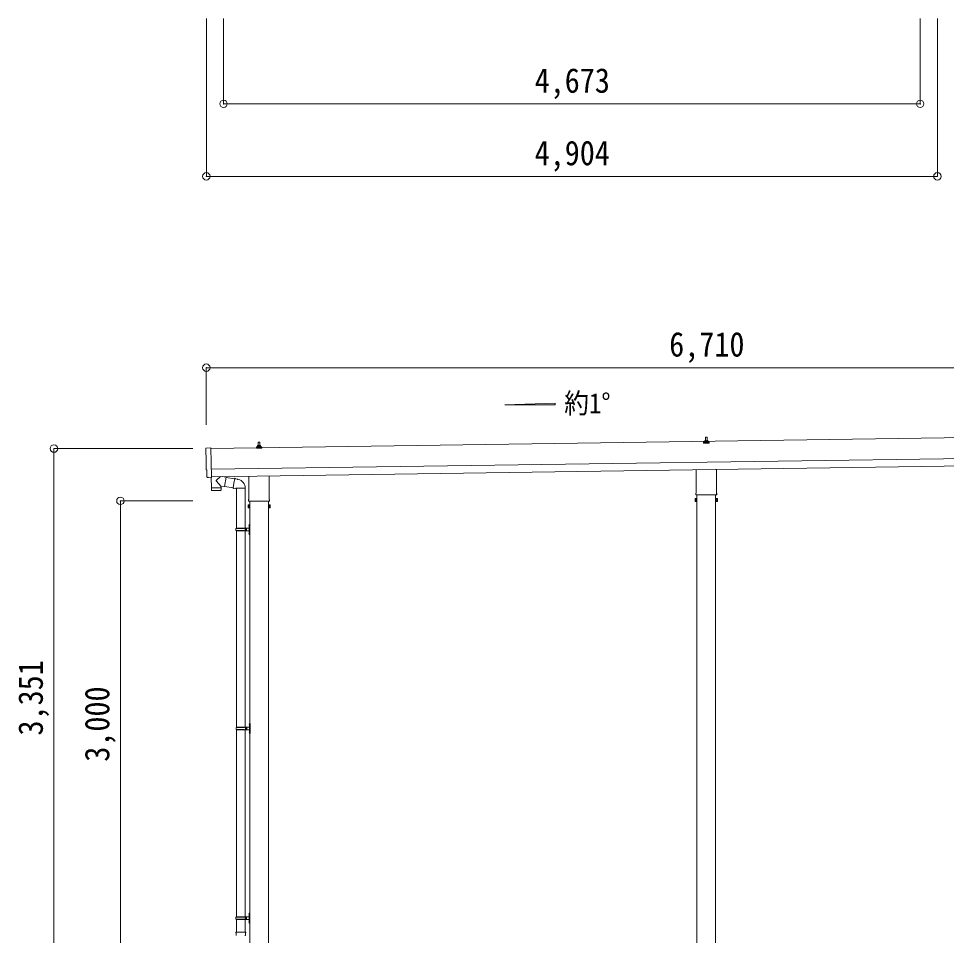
# Model space of a CAD drawing. Units: millimetres at full size, sheet at 1:50. Extents: x -14053 to 14053, y -9700 to 9700.
# Drawn here: x -1008 to 5216, y -6375 to -222 of the extents above; entities that cross this region are included whole.
import ezdxf
from ezdxf.enums import TextEntityAlignment as Align

# ---------------------------------------------------------------- set-up
doc = ezdxf.new("R2010")
doc.units = ezdxf.units.MM
doc.header["$LTSCALE"] = 50
doc.header["$PDMODE"] = 32
doc.header["$PDSIZE"] = 50
for name, color, linetype, lineweight in [('0-1_Defpoints', 4, 'Continuous', 9), ('0-2_TEXT1', 7, 'Continuous', 9), ('0-6_PARTS1', 6, 'Continuous', 9)]:
    doc.layers.add(name, color=color, linetype=linetype, lineweight=lineweight)
doc.styles.add('ＭＳ ゴシック', font='')
doc.styles.get('ＭＳ ゴシック').set_extended_font_data('MS Gothic')

msp = doc.modelspace()

# ---------------------------------------------------------------- linework, layer by layer
at = {"layer": '0-1_Defpoints'}
for p, q in [((5647.73, -3030.37), (282.78, -3107.02)), ((3599.5, -3056.7), (3600.23, -3033.18)), ((3601.23, -3032.2), (3609.78, -3032.2)), ((3610.78, -3033.18), (3611.5, -3056.7)), ((587.25, -3105.06), (587.25, -3097.34)), ((623.75, -3105.06), (587.25, -3105.06)), ((587.64, -3096.56), (623.37, -3096.56)), ((588.02, -3096.37), (594.74, -3094.74)), ((595.12, -3094.56), (615.89, -3094.56)), ((595.5, -3093.77), (595.5, -3089.56)), ((596.5, -3089.56), (614.5, -3089.56)), ((599.5, -3089.56), (600.23, -3066.03)), ((601.23, -3065.06), (609.78, -3065.06)), ((610.78, -3066.03), (611.5, -3089.56)), ((615.5, -3093.77), (615.5, -3089.56)), ((622.99, -3096.37), (616.27, -3094.74)), ((623.75, -3105.06), (623.75, -3097.34)), ((3587.25, -3072.2), (3587.25, -3064.49)), ((3623.75, -3072.2), (3587.25, -3072.2)), ((3587.64, -3063.7), (3623.37, -3063.7)), ((3588.02, -3063.52), (3594.74, -3061.89)), ((3595.12, -3061.7), (3615.89, -3061.7)), ((3595.5, -3060.91), (3595.5, -3056.7)), ((3596.5, -3056.7), (3614.5, -3056.7)), ((3615.5, -3060.91), (3615.5, -3056.7)), ((3622.99, -3063.52), (3616.27, -3061.89)), ((3623.75, -3072.2), (3623.75, -3064.49)), ((284.78, -3247), (5649.73, -3170.36)), ((285.5, -3297), (5650.45, -3220.35)), ((537.2, -3449.05), (537.2, -3293.4)), ((673.8, -3291.45), (673.8, -3449.05)), ((3537.2, -3406.19), (3537.2, -3250.54)), ((3673.8, -3248.59), (3673.8, -3418.24)), ((265.92, -3301.05), (259, -3300.78)), ((3535.5, -3414.96), (3535.5, -3409.46)), ((3673.44, -3418.46), (3537.57, -3418.46)), ((3543, -3418.46), (3543, -6958.82)), ((3668, -6958.82), (3668, -3418.46)), ((3675.5, -3409.46), (3675.5, -3414.96)), ((535.5, -3457.82), (535.5, -3452.32)), ((673.44, -3461.32), (537.57, -3461.32)), ((543, -3461.32), (543, -6958.82)), ((668, -6958.82), (668, -3461.32)), ((675.5, -3452.32), (675.5, -3457.82)), ((3531.5, -3444.46), (3532.26, -3443.15)), ((3531.5, -3444.46), (3531.5, -3461.46)), ((3531.5, -3461.46), (3532.26, -3462.78)), ((3538.5, -3448.06), (3532.26, -3448.06)), ((3538.5, -3457.87), (3532.26, -3457.87)), ((3538.5, -3462.78), (3532.26, -3462.78)), ((3541, -3462.16), (3538.5, -3462.16)), ((3670, -3462.16), (3672.5, -3462.16)), ((3672.5, -3448.06), (3678.74, -3448.06)), ((3672.5, -3457.87), (3678.74, -3457.87)), ((3672.5, -3462.78), (3678.74, -3462.78)), ((3679.5, -3444.46), (3678.74, -3443.15)), ((3679.5, -3461.46), (3678.74, -3462.78)), ((3679.5, -3444.46), (3679.5, -3461.46)), ((531.5, -3487.32), (532.26, -3486)), ((531.5, -3487.32), (531.5, -3504.32)), ((531.5, -3504.32), (532.26, -3505.63)), ((538.5, -3490.91), (532.26, -3490.91)), ((538.5, -3500.73), (532.26, -3500.73)), ((538.5, -3505.63), (532.26, -3505.63)), ((541, -3505.02), (538.5, -3505.02)), ((670, -3505.02), (672.5, -3505.02)), ((672.5, -3490.91), (678.74, -3490.91)), ((672.5, -3500.73), (678.74, -3500.73)), ((672.5, -3505.63), (678.74, -3505.63)), ((679.5, -3487.32), (678.74, -3486)), ((679.5, -3504.32), (678.74, -3505.63)), ((679.5, -3487.32), (679.5, -3504.32))]:
    msp.add_line(p, q, dxfattribs=at)
for points in [[(251.16, -3104.03), (282.71, -3101.93), (285.54, -3299.76)], [(256.11, -3297.83), (255.44, -3250.81), (254.84, -3250.82)], [(266.66, -3300.76), (267.31, -3300.12), (285.55, -3300.77)], [(3538.5, -3462.78), (3538.5, -3443.15), (3532.26, -3443.15)], [(3538.5, -3462.16), (3538.5, -3443.76), (3541, -3443.76)], [(3672.5, -3462.16), (3672.5, -3443.76), (3670, -3443.76)], [(3672.5, -3462.78), (3672.5, -3443.15), (3678.74, -3443.15)], [(538.5, -3505.63), (538.5, -3486), (532.26, -3486)], [(538.5, -3505.02), (538.5, -3486.62), (541, -3486.62)], [(672.5, -3505.02), (672.5, -3486.62), (670, -3486.62)], [(672.5, -3505.63), (672.5, -3486), (678.74, -3486)]]:
    msp.add_lwpolyline(points, dxfattribs=at)
for points in [[(541, -3506.32), (541, -3485.32), (543, -3485.32), (543, -3506.32)], [(670, -3506.32), (670, -3485.32), (668, -3485.32), (668, -3506.32)], [(3541, -3463.46), (3541, -3442.46), (3543, -3442.46), (3543, -3463.46)], [(3670, -3463.46), (3670, -3442.46), (3668, -3442.46), (3668, -3463.46)]]:
    msp.add_lwpolyline(points, close=True, dxfattribs=at)
for centre, radius, start, end in [((3601.23, -3033.2), 1, 90, 178.60509), ((3609.78, -3033.2), 1, 1.39491, 90), ((588.25, -3097.34), 1, 103.62699, 180), ((594.5, -3093.77), 1, 283.62699, 0), ((599.59, -3090.19), 4.13, 90, 171.17633), ((596.5, -3090.56), 1, 90, 180), ((601.23, -3066.06), 1, 90, 178.60509), ((608.84, -3089.56), 4.83, 133.60282, 180), ((602.17, -3089.56), 4.83, 0, 46.39718), ((609.78, -3066.06), 1, 1.39491, 90), ((611.42, -3090.19), 4.13, 8.82367, 90), ((614.5, -3090.56), 1, 0, 90), ((616.5, -3093.77), 1, 180, 256.37301), ((622.75, -3097.34), 1, 0, 76.37301), ((3588.25, -3064.49), 1, 103.62699, 180), ((3594.5, -3060.91), 1, 283.62699, 0), ((3599.59, -3057.34), 4.13, 90, 171.17633), ((3596.5, -3057.7), 1, 90, 180), ((3608.84, -3056.7), 4.83, 133.60282, 180), ((3602.17, -3056.7), 4.83, 0, 46.39718), ((3611.42, -3057.34), 4.13, 8.82367, 90), ((3614.5, -3057.7), 1, 0, 90), ((3616.5, -3060.91), 1, 180, 256.37301), ((3622.75, -3064.49), 1, 0, 76.37301), ((3539.5, -3409.46), 4, 125.09963, 180), ((3539.5, -3414.96), 4, 180, 194.47751), ((3539.5, -3414.96), 4, 194.47751, 241.04498), ((3671.5, -3414.96), 4, 298.95502, 345.52249), ((3671.5, -3409.46), 4, 0, 54.90037), ((3671.5, -3414.96), 4, 345.52249, 0), ((539.5, -3452.32), 4, 125.09963, 180), ((539.5, -3457.82), 4, 180, 194.47751), ((539.5, -3457.82), 4, 194.47751, 241.04498), ((671.5, -3457.82), 4, 298.95502, 345.52249), ((671.5, -3452.32), 4, 0, 54.90037), ((671.5, -3457.82), 4, 345.52249, 0), ((3547.74, -3452.96), 16.24, 162.41205, 197.58795), ((3535.85, -3445.6), 4.34, 145.61575, 214.38425), ((3535.85, -3460.32), 4.34, 145.61575, 214.38425), ((3663.26, -3452.96), 16.24, 342.41205, 17.58795), ((3675.16, -3445.6), 4.34, 325.61575, 34.38425), ((3675.16, -3460.32), 4.34, 325.61575, 34.38425), ((535.85, -3488.46), 4.34, 145.61575, 214.38425), ((547.74, -3495.82), 16.24, 162.41205, 197.58795), ((535.85, -3503.18), 4.34, 145.61575, 214.38425), ((663.26, -3495.82), 16.24, 342.41205, 17.58795), ((675.16, -3488.46), 4.34, 325.61575, 34.38425), ((675.16, -3503.18), 4.34, 325.61575, 34.38425)]:
    msp.add_arc(centre, radius, start, end, dxfattribs=at)
for centre, major_axis, ratio, start_param, end_param in [((251.36, -3107.02), (-3, -0.04), 0.99863, 4.7647489, 6.2979817), ((-4513, -3245.52), (4762.89, 68.04), 0.99863, 6.2686928, 6.2979817), ((254.78, -3246.42), (-4.41, -0.06), 0.99863, 6.2686928, 7.8539816), ((259.12, -3297.78), (-2.15, -2.1), 0.9974, 5.5252311, 7.0411395), ((265.96, -3300.04), (-0.717, -0.7), 0.9974, 0.7579542, 1.5707963)]:
    msp.add_ellipse(centre, major_axis=major_axis, ratio=ratio, start_param=start_param, end_param=end_param, dxfattribs=at)
at = {"layer": '0-2_TEXT1'}
for p, q in [((346.94, -3296.12), (319.29, -3318.63)), ((384.56, -3300.13), (358.72, -3295.95)), ((285.54, -3299.76), (285.55, -3300.77)), ((349.99, -3359.06), (319.12, -3325.96)), ((349.99, -3359.06), (374.4, -3363.01)), ((349.99, -3359.06), (350.16, -3371.08)), ((384.56, -3300.13), (374.4, -3363.01)), ((384.27, -3301.95), (441.63, -3311.09)), ((430.89, -3372), (436.42, -3340.63)), ((441.95, -3309.27), (436.42, -3340.63)), ((441.95, -3309.27), (443.1, -3307.29)), ((443.1, -3307.29), (446.66, -3307.92)), ((446.66, -3307.92), (447.07, -3310.26)), ((461.59, -3313.09), (463.27, -3314.71)), ((463.27, -3314.71), (465.39, -3315.16)), ((286.18, -3372.99), (286.6, -3386.04)), ((347.18, -3388.12), (289.64, -3388.95)), ((290.67, -3371.93), (290.7, -3372.93)), ((345.66, -3371.14), (345.66, -3372.14)), ((374.69, -3361.18), (431.21, -3370.18)), ((430.89, -3372), (431.29, -3374.25)), ((430.89, -3372), (436.04, -3372.82)), ((431.29, -3374.25), (434.85, -3374.88)), ((434.85, -3374.88), (436.04, -3372.82)), ((436.04, -3372.82), (450.65, -3375.13)), ((450.65, -3375.13), (452.85, -3374.15)), ((513.15, -3374.54), (451.97, -3374.54)), ((453, -3374.54), (453, -3641.83)), ((513, -3374.54), (513, -3793.3)), ((450, -3643.83), (500.33, -3643.83)), ((450, -3657.83), (500.33, -3657.83)), ((451, -3641.83), (537, -3641.83)), ((451, -3641.83), (451, -3643.83)), ((451, -3659.83), (451, -3657.83)), ((451, -3659.83), (537, -3659.83)), ((453, -3659.83), (453, -4977.32)), ((510, -3641.83), (510, -3646.33)), ((510, -3646.33), (512, -3646.33)), ((510, -3659.83), (510, -3655.33)), ((510, -3655.33), (512, -3655.33)), ((512, -3646.33), (512, -3650.83)), ((512, -3655.33), (512, -3650.83)), ((513, -3659.83), (513, -4977.32)), ((518, -3641.83), (518, -3650.83)), ((518, -3646.33), (521, -3646.33)), ((518, -3659.83), (518, -3650.83)), ((518, -3655.33), (521, -3655.33)), ((521, -3646.33), (521, -3650.83)), ((521, -3655.33), (521, -3650.83)), ((536.7, -3624.68), (538.75, -3625.68)), ((537.97, -3622.68), (538.6, -3622.68)), ((537.97, -3622.68), (537.97, -3630.98)), ((537.97, -3630.98), (538.6, -3630.98)), ((537.97, -3670.68), (538.6, -3670.68)), ((537.97, -3670.68), (537.97, -3678.98)), ((538.6, -3622.68), (538.6, -3630.98)), ((538.6, -3622.68), (539, -3623.08)), ((538.6, -3630.98), (539, -3630.58)), ((538.6, -3670.68), (538.6, -3678.98)), ((538.6, -3670.68), (539, -3671.08)), ((538.75, -3625.68), (539.36, -3626.83)), ((539, -3618.83), (542, -3617.33)), ((539, -3618.83), (539, -3650.83)), ((539, -3623.08), (539, -3630.58)), ((539, -3682.83), (539, -3650.83)), ((539, -3671.08), (539, -3678.58)), ((542, -3617.33), (542, -3650.83)), ((542, -3617.33), (543, -3617.33)), ((542, -3684.33), (542, -3650.83)), ((543, -3617.33), (543, -3650.83)), ((543, -3684.33), (543, -3650.83)), ((536.7, -3672.68), (538.75, -3673.68)), ((537.97, -3678.98), (538.6, -3678.98)), ((538.6, -3678.98), (539, -3678.58)), ((538.75, -3673.68), (539.36, -3674.83)), ((539, -3682.83), (542, -3684.33)), ((542, -3684.33), (543, -3684.33)), ((452.5, -4979.32), (502.83, -4979.32)), ((453.5, -4977.32), (539.5, -4977.32)), ((453.5, -4977.32), (453.5, -4979.32)), ((512.5, -4977.32), (512.5, -4981.82)), ((520.5, -4977.32), (520.5, -4986.32)), ((539.2, -4960.17), (541.25, -4961.17)), ((540.47, -4958.17), (541.1, -4958.17)), ((540.47, -4958.17), (540.47, -4966.47)), ((540.47, -4966.47), (541.1, -4966.47)), ((541.1, -4958.17), (541.1, -4966.47)), ((541.1, -4958.17), (541.5, -4958.57)), ((541.1, -4966.47), (541.5, -4966.07)), ((541.25, -4961.17), (541.86, -4962.32)), ((541.5, -4954.32), (544.5, -4952.82)), ((541.5, -4954.32), (541.5, -4986.32)), ((541.5, -4958.57), (541.5, -4966.07)), ((544.5, -4952.82), (544.5, -4986.32)), ((544.5, -4952.82), (545.5, -4952.82)), ((545.5, -4952.82), (545.5, -4986.32)), ((452.5, -4993.32), (502.83, -4993.32)), ((453, -4995.31), (453, -6249.82)), ((453.5, -4995.32), (453.5, -4993.32)), ((453.5, -4995.32), (539.5, -4995.32)), ((512.5, -4981.82), (514.5, -4981.82)), ((512.5, -4995.32), (512.5, -4990.82)), ((512.5, -4990.82), (514.5, -4990.82)), ((513, -4995.31), (513, -6249.82)), ((514.5, -4981.82), (514.5, -4986.32)), ((514.5, -4990.82), (514.5, -4986.32)), ((520.5, -4981.82), (523.5, -4981.82)), ((520.5, -4995.32), (520.5, -4986.32)), ((520.5, -4990.82), (523.5, -4990.82)), ((523.5, -4981.82), (523.5, -4986.32)), ((523.5, -4990.82), (523.5, -4986.32)), ((539.2, -5008.17), (541.25, -5009.17)), ((540.47, -5006.17), (541.1, -5006.17)), ((540.47, -5006.17), (540.47, -5014.47)), ((540.47, -5014.47), (541.1, -5014.47)), ((541.1, -5006.17), (541.1, -5014.47)), ((541.1, -5006.17), (541.5, -5006.57)), ((541.1, -5014.47), (541.5, -5014.07)), ((541.25, -5009.17), (541.86, -5010.32)), ((541.5, -5018.32), (541.5, -4986.32)), ((541.5, -5006.57), (541.5, -5014.07)), ((541.5, -5018.32), (544.5, -5019.82)), ((544.5, -5019.82), (544.5, -4986.32)), ((544.5, -5019.82), (545.5, -5019.82)), ((545.5, -5019.82), (545.5, -4986.32)), ((450, -6251.82), (500.33, -6251.82)), ((450, -6265.82), (500.33, -6265.82)), ((451, -6249.82), (537, -6249.82)), ((451, -6249.82), (451, -6251.82)), ((451, -6267.82), (451, -6265.82)), ((451, -6267.82), (537, -6267.82)), ((453, -6267.82), (453, -6352.75)), ((510, -6249.82), (510, -6254.32)), ((510, -6254.32), (512, -6254.32)), ((510, -6267.82), (510, -6263.32)), ((510, -6263.32), (512, -6263.32)), ((512, -6254.32), (512, -6258.82)), ((512, -6263.32), (512, -6258.82)), ((513, -6267.82), (513, -6352.75)), ((518, -6249.82), (518, -6258.82)), ((518, -6254.32), (521, -6254.32)), ((518, -6267.82), (518, -6258.82)), ((518, -6263.32), (521, -6263.32)), ((521, -6254.32), (521, -6258.82)), ((521, -6263.32), (521, -6258.82)), ((536.7, -6232.67), (538.75, -6233.67)), ((536.7, -6280.67), (538.75, -6281.67)), ((537.97, -6230.67), (538.6, -6230.67)), ((537.97, -6230.67), (537.97, -6238.97)), ((537.97, -6238.97), (538.6, -6238.97)), ((537.97, -6278.67), (538.6, -6278.67)), ((537.97, -6278.67), (537.97, -6286.97)), ((538.6, -6230.67), (538.6, -6238.97)), ((538.6, -6230.67), (539, -6231.07)), ((538.6, -6238.97), (539, -6238.57)), ((538.6, -6278.67), (538.6, -6286.97)), ((538.6, -6278.67), (539, -6279.07)), ((538.75, -6233.67), (539.36, -6234.82)), ((538.75, -6281.67), (539.36, -6282.82)), ((539, -6226.82), (542, -6225.32)), ((539, -6226.82), (539, -6258.82)), ((539, -6231.07), (539, -6238.57)), ((539, -6290.82), (539, -6258.82)), ((539, -6279.07), (539, -6286.57)), ((542, -6225.32), (542, -6258.82)), ((542, -6225.32), (543, -6225.32)), ((542, -6292.32), (542, -6258.82)), ((543, -6225.32), (543, -6258.82)), ((543, -6292.32), (543, -6258.82)), ((537.97, -6286.97), (538.6, -6286.97)), ((538.6, -6286.97), (539, -6286.57)), ((539, -6290.82), (542, -6292.32)), ((542, -6292.32), (543, -6292.32)), ((451.15, -6352.75), (449, -6353.53)), ((449, -6353.53), (449, -6357.15)), ((449, -6357.15), (451.24, -6357.96)), ((451.15, -6352.75), (483, -6352.75)), ((451.15, -6352.75), (451.24, -6357.96)), ((451.24, -6357.96), (451.5, -6372.75)), ((451.5, -6372.75), (452.85, -6374.75)), ((452.85, -6374.75), (452.82, -6374.75)), ((514.85, -6352.75), (483, -6352.75)), ((513.19, -6374.69), (513.12, -6376.85)), ((514.5, -6372.75), (513.19, -6374.69)), ((517, -6357.15), (514.76, -6357.96)), ((514.85, -6352.75), (517, -6353.53)), ((517, -6353.53), (517, -6357.15))]:
    msp.add_line(p, q, dxfattribs=at)
for points in [[(285.15, -3300.75), (286.17, -3371.99), (350.16, -3371.08)], [(441.95, -3309.27), (447.07, -3310.26), (461.59, -3313.09)], [(350.13, -3385.13), (350.17, -3372.08), (286.18, -3372.99)], [(536.7, -3628.98), (538.75, -3627.98), (539.36, -3626.83)], [(536.7, -3676.98), (538.75, -3675.98), (539.36, -3674.83)], [(539.2, -4964.47), (541.25, -4963.47), (541.86, -4962.32)], [(539.2, -5012.47), (541.25, -5011.47), (541.86, -5010.32)], [(536.7, -6236.97), (538.75, -6235.97), (539.36, -6234.82)], [(536.7, -6284.97), (538.75, -6283.97), (539.36, -6282.82)], [(514.85, -6352.75), (514.76, -6357.96), (514.5, -6372.75)]]:
    msp.add_lwpolyline(points, dxfattribs=at)
for centre, radius, start, end in [((322.6, -3322.38), 5, 131.47396, 225.79244), ((452.85, -3374.15), 60.3, 359.62495, 78), ((289.59, -3385.95), 3, 181.81845, 270.86677), ((347.13, -3385.12), 3, 270.81845, 359.81845), ((498.75, -3650.83), 49.25, 171.82876, 180.00002), ((498.75, -3650.83), 49.25, 180.00002, 188.17127), ((500.33, -3641.83), 2, 270, 359.99998), ((500.33, -3659.83), 2, 0.00005, 90.00004), ((542.3, -3626.83), 6, 136.21765, 223.78235), ((542.3, -3674.83), 6, 136.21765, 223.78235), ((537, -3639.83), 2, 270, 359.99998), ((537, -3661.83), 2, 0.00005, 90.00004), ((501.25, -4986.32), 49.25, 171.82876, 180.00002), ((502.83, -4977.32), 2, 270, 359.99998), ((544.8, -4962.32), 6, 136.21765, 223.78235), ((539.5, -4975.32), 2, 270, 359.99998), ((501.25, -4986.32), 49.25, 180.00002, 188.17127), ((502.83, -4995.32), 2, 0.00005, 90.00004), ((544.8, -5010.32), 6, 136.21765, 223.78235), ((539.5, -4997.32), 2, 0.00005, 90.00004), ((498.75, -6258.82), 49.25, 171.82876, 180.00002), ((498.75, -6258.82), 49.25, 180.00002, 188.17127), ((500.33, -6249.82), 2, 270, 359.99998), ((500.33, -6267.82), 2, 0.00005, 90.00004), ((542.3, -6234.82), 6, 136.21765, 223.78235), ((542.3, -6282.82), 6, 136.21765, 223.78235), ((537, -6247.82), 2, 270, 359.99998), ((537, -6269.82), 2, 0.00005, 90.00004)]:
    msp.add_arc(centre, radius, start, end, dxfattribs=at)
at = {"layer": '0-6_PARTS1'}
for p, q in [((251.77, -1281.09), (251.77, -222.24)), ((367.27, -794.69), (367.27, -222.24)), ((5040.27, -794.69), (5040.27, -222.24)), ((5155.77, -1281.09), (5155.77, -222.24)), ((367.27, -794.69), (5040.27, -794.69)), ((251.77, -1281.09), (5155.77, -1281.09)), ((251.5, -2565), (251.5, -2949.3)), ((251.5, -2565), (6961.5, -2565)), ((-770.44, -3107.82), (161.82, -3107.82)), ((-770.44, -6458.82), (-770.44, -3107.82)), ((-324.57, -3458.82), (161.82, -3458.82)), ((-324.57, -6458.82), (-324.57, -3458.82))]:
    msp.add_line(p, q, dxfattribs=at)
at = {"layer": '0-6_PARTS1', "color": 4}
for p, q in [((2254.75, -2815), (2590.75, -2802.58)), ((2590.75, -2815), (2254.75, -2815)), ((2590.75, -2802.58), (2590.75, -2815))]:
    msp.add_line(p, q, dxfattribs=at)
at = {"layer": '0-6_PARTS1'}
for p in [(367.27, -794.69), (5040.27, -794.69), (251.77, -1281.09), (5155.77, -1281.09), (251.5, -2565), (-770.44, -3107.82), (-324.57, -3458.82)]:
    msp.add_point(p, dxfattribs=at)

# ---------------------------------------------------------------- texts
at = {"layer": '0-6_PARTS1', "color": 7, "style": 'ＭＳ ゴシック', "width": 0.9}
for s, height, p in [('4,673', 165, (2453.77, -769.69)), ('4,904', 165, (2453.77, -1256.09)), ('6,710', 165, (3356.5, -2540)), ('約1°', 135.6, (2652.25, -2911.71))]:
    msp.add_text(s, height=height, dxfattribs=at).set_placement(p, align=Align.BOTTOM_LEFT)
for s, p in [('3,351', (-795.44, -5033.32)), ('3,000', (-349.57, -5208.82))]:
    msp.add_text(s, height=165, rotation=90, dxfattribs=at).set_placement(p, align=Align.BOTTOM_LEFT)

doc.saveas('drawing.dxf')
